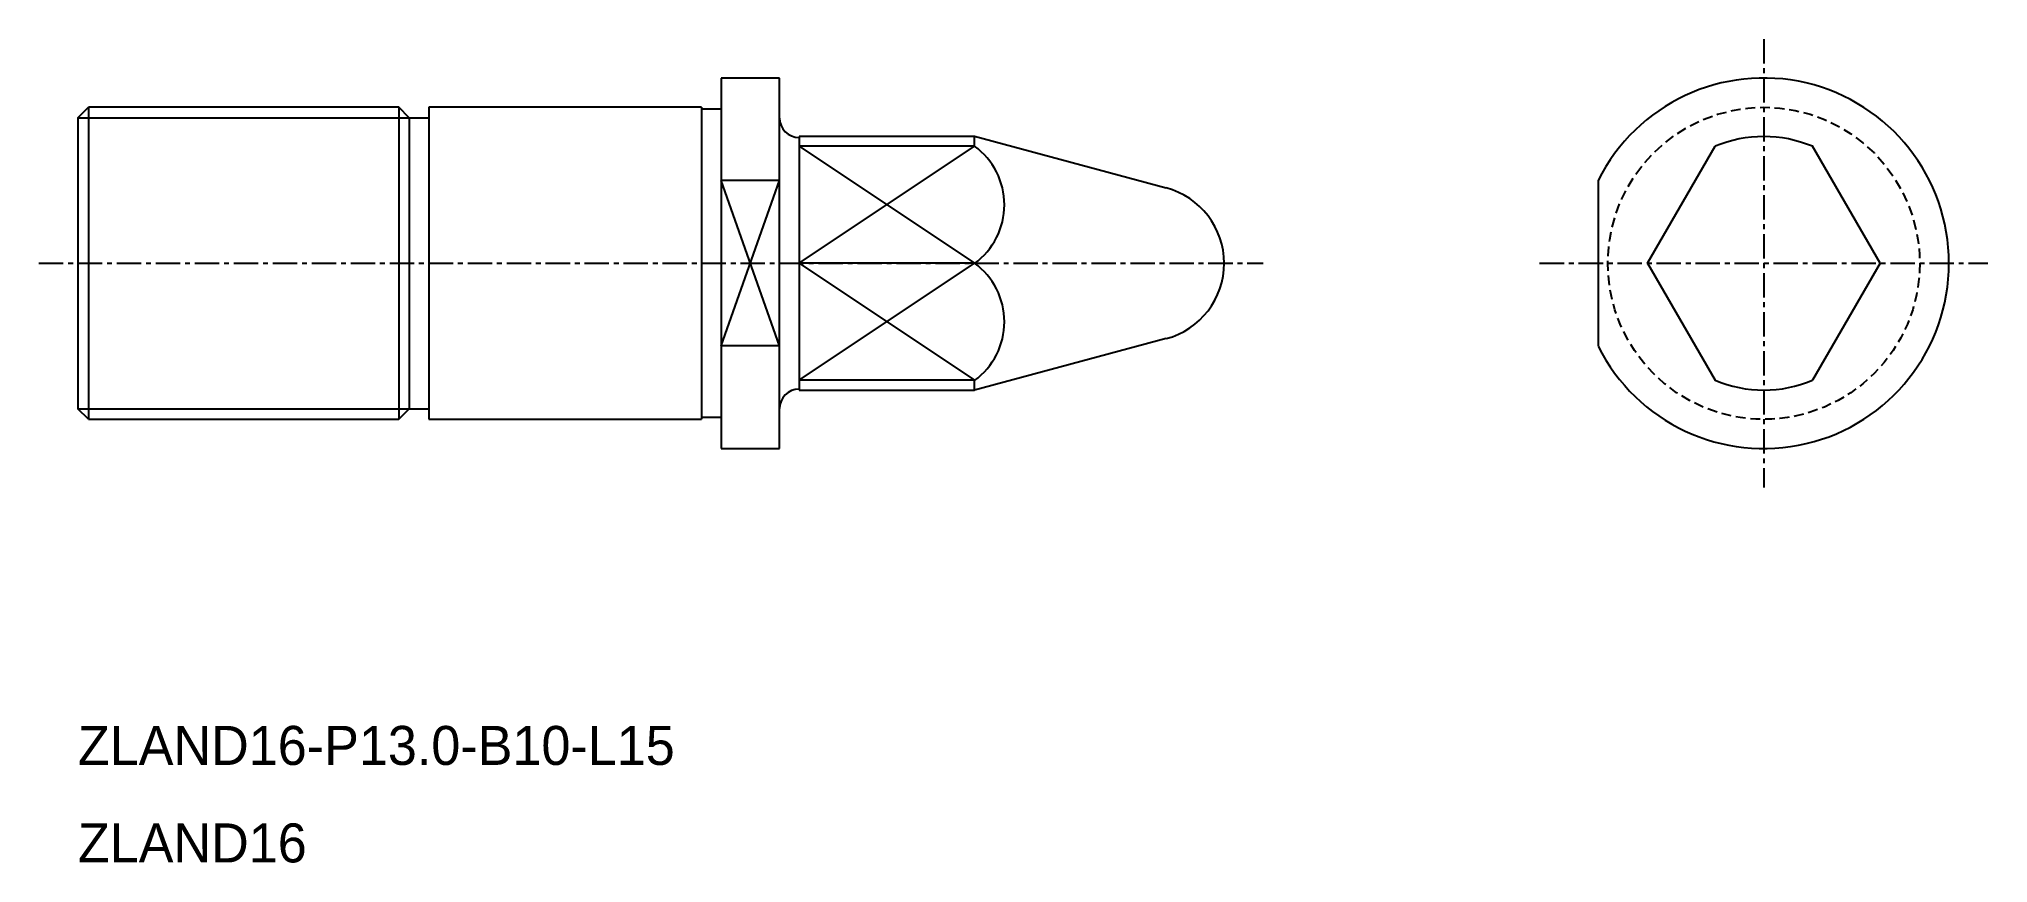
# Model space of a CAD drawing. Extents: x -1513 to -1413, y -181 to -139.
import ezdxf

# ---------------------------------------------------------------- set-up
doc = ezdxf.new("R2010")
doc.units = 0
doc.linetypes.add('CENTER', pattern=[2, 1.25, -0.25, 0.25, -0.25])
doc.linetypes.add('DASHED', pattern=[0.75, 0.5, -0.25])
doc.layers.get('0').update_dxf_attribs({"linetype": 'CONTINUOUS'})
doc.layers.add('CENTER', color=1, linetype='CENTER')

msp = doc.modelspace()

# ---------------------------------------------------------------- linework, layer by layer
at = {"color": 7, "linetype": 'CONTINUOUS'}
for p, q in [((-1474.91, -141.03), (-1477.91, -141.03)), ((-1477.91, -141.03), (-1477.91, -160.03)), ((-1474.91, -160.03), (-1474.91, -141.03)), ((-1510.91, -143.07), (-1510.36, -142.53)), ((-1494.45, -142.53), (-1510.36, -142.53)), ((-1510.36, -142.53), (-1510.36, -158.53)), ((-1493.91, -143.07), (-1494.45, -142.53)), ((-1494.45, -142.53), (-1494.45, -158.53)), ((-1478.91, -142.53), (-1492.91, -142.53)), ((-1492.91, -142.53), (-1492.91, -158.53)), ((-1478.91, -142.53), (-1478.91, -158.53)), ((-1477.91, -142.63), (-1478.91, -142.63)), ((-1510.91, -143.07), (-1510.91, -157.99)), ((-1493.91, -143.07), (-1493.91, -157.99)), ((-1493.91, -143.07), (-1492.91, -143.07)), ((-1473.91, -144.03), (-1473.91, -157.03)), ((-1464.91, -144.03), (-1473.91, -144.03)), ((-1455.07, -146.67), (-1464.91, -144.03)), ((-1464.91, -144.53), (-1464.91, -144.03)), ((-1430.37, -150.53), (-1426.91, -144.53)), ((-1418.44, -150.53), (-1421.91, -144.53)), ((-1430.37, -150.53), (-1426.91, -156.53)), ((-1418.44, -150.53), (-1421.91, -156.53)), ((-1455.07, -154.39), (-1464.91, -157.03)), ((-1464.91, -157.03), (-1464.91, -156.53)), ((-1510.36, -158.53), (-1510.91, -157.99)), ((-1494.45, -158.53), (-1493.91, -157.99)), ((-1493.91, -157.99), (-1492.91, -157.99)), ((-1473.91, -157.03), (-1464.91, -157.03)), ((-1510.36, -158.53), (-1494.45, -158.53)), ((-1492.91, -158.53), (-1478.91, -158.53)), ((-1477.91, -158.43), (-1478.91, -158.43)), ((-1477.91, -160.03), (-1474.91, -160.03))]:
    msp.add_line(p, q, dxfattribs=at)
at = {"color": 3, "linetype": 'CONTINUOUS'}
for p, q in [((-1510.91, -143.07), (-1493.91, -143.07)), ((-1473.91, -150.53), (-1464.91, -144.53)), ((-1473.91, -144.53), (-1464.91, -150.53)), ((-1477.91, -154.77), (-1474.91, -146.29)), ((-1474.91, -154.77), (-1477.91, -146.29)), ((-1473.91, -156.53), (-1464.91, -150.53)), ((-1473.91, -150.53), (-1464.91, -156.53)), ((-1510.91, -157.99), (-1493.91, -157.99))]:
    msp.add_line(p, q, dxfattribs=at)
for p, q in [((-1464.91, -144.53), (-1473.91, -144.53)), ((-1474.91, -146.29), (-1477.91, -146.29)), ((-1432.91, -146.29), (-1432.91, -154.77)), ((-1464.91, -150.53), (-1473.91, -150.53)), ((-1474.91, -154.77), (-1477.91, -154.77)), ((-1464.91, -156.53), (-1473.91, -156.53))]:
    msp.add_line(p, q)
at = {"color": 3, "linetype": 'DASHED'}
msp.add_circle((-1424.41, -150.53), 8, dxfattribs=at)
at = {"color": 7, "linetype": 'CONTINUOUS'}
for centre, radius, start, end in [((-1424.41, -150.53), 9.5, 206.5254, 153.4746), ((-1424.41, -150.53), 6.5, 67.3801, 112.6199), ((-1456.1, -150.53), 4, 285, 75), ((-1424.41, -150.53), 6.5, 247.3801, 292.6199)]:
    msp.add_arc(centre, radius, start, end, dxfattribs=at)
at = {"color": 7}
for centre, start, end in [((-1473.91, -143.08), 180, 270), ((-1473.91, -157.98), 90, 180)]:
    msp.add_arc(centre, 1, start, end, dxfattribs=at)
for centre in [(-1467.08, -147.53), (-1467.08, -153.53)]:
    msp.add_arc(centre, 3.71, 305.9803, 54.0197)
at = {"layer": 'CENTER', "color": 1, "linetype": 'CENTER'}
for p, q in [((-1424.41, -139.03), (-1424.41, -162.03)), ((-1512.91, -150.53), (-1450.1, -150.53)), ((-1435.91, -150.53), (-1412.91, -150.53))]:
    msp.add_line(p, q, dxfattribs=at)

# ---------------------------------------------------------------- texts
at = {"color": 7, "linetype": 'CONTINUOUS'}
for s, p in [('ZLAND16-P13.0-B10-L15', (-1510.91, -176.25)), ('ZLAND16', (-1510.91, -181.25))]:
    msp.add_text(s, height=2, dxfattribs=at).set_placement(p)

doc.saveas('drawing.dxf')
